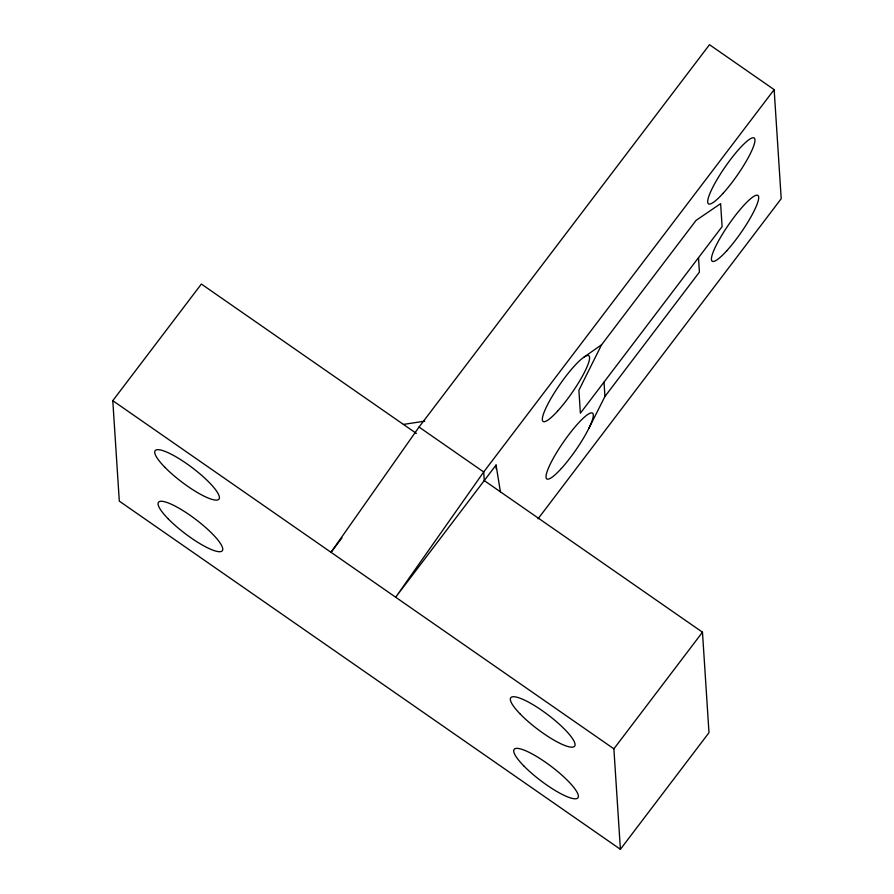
<?xml version="1.0" encoding="UTF-8"?>
<svg xmlns="http://www.w3.org/2000/svg" width="894" height="894" viewBox="0 0 894 894"><rect width="100%" height="100%" fill="white"/><g stroke="black" fill="none" stroke-linecap="round" stroke-linejoin="round"><path stroke-width="1.34" d="M601.584 344.771L578.899 390.242L580.374 413.218L722.106 226.618L720.62 203.653L696.068 220.382L601.584 344.771L584.24 356.941M588.867 428.327L604.936 396.478L699.421 272.089L698.493 257.718M538.032 518.822L781.211 198.703L774.148 89.623L709.49 44.7L419.04 427.053L331.015 552.291L341.977 537.853M774.148 89.623L483.699 471.976L484.257 480.592L702.472 632.203L708.987 732.667L620.402 849.3L119.304 501.132L112.789 400.68L201.373 284.046L416.369 433.411M500.416 491.823L496.058 465.048L395.673 597.214L483.699 471.976L419.04 427.053M620.402 849.3L613.887 748.837L702.472 632.203M403.44 424.426L424.751 421.141M112.789 400.68L613.887 748.837M604.009 382.107L604.936 396.478M496.058 465.048L496.326 469.171M168.083 518.732A40.051 8.851 37.2 0 0 221.835 551.162A40.051 8.851 37.2 0 0 181.337 509.591A40.051 8.851 37.2 0 0 168.083 518.732M523.705 765.812A40.051 8.851 37.2 0 0 577.457 798.253A40.051 8.851 37.2 0 0 536.948 756.67A40.051 8.851 37.2 0 0 523.705 765.812M164.731 467.137A40.051 8.851 37.2 0 0 218.482 499.567A40.051 8.851 37.2 0 0 177.984 457.996A40.051 8.851 37.2 0 0 164.731 467.137M520.364 714.194A40.051 8.851 37.2 0 0 574.116 746.635A40.051 8.851 37.2 0 0 533.617 705.053A40.051 8.851 37.2 0 0 520.364 714.194M557.599 411.106A40.051 7.353 -55.2 0 0 589.28 356.27A40.051 7.353 -55.2 0 0 550.983 398.422A40.051 7.353 -55.2 0 0 557.599 411.106M561.32 468.523A40.051 7.353 -55.2 0 0 592.99 413.687A40.051 7.353 -55.2 0 0 554.693 455.839A40.051 7.353 -55.2 0 0 561.32 468.523M722.989 193.417A40.051 7.353 -55.2 0 0 754.67 138.57A40.051 7.353 -55.2 0 0 716.362 180.722A40.051 7.353 -55.2 0 0 722.989 193.417M726.699 250.834A40.051 7.353 -55.2 0 0 758.38 195.987A40.051 7.353 -55.2 0 0 720.083 238.139A40.051 7.353 -55.2 0 0 726.699 250.834"/></g></svg>
